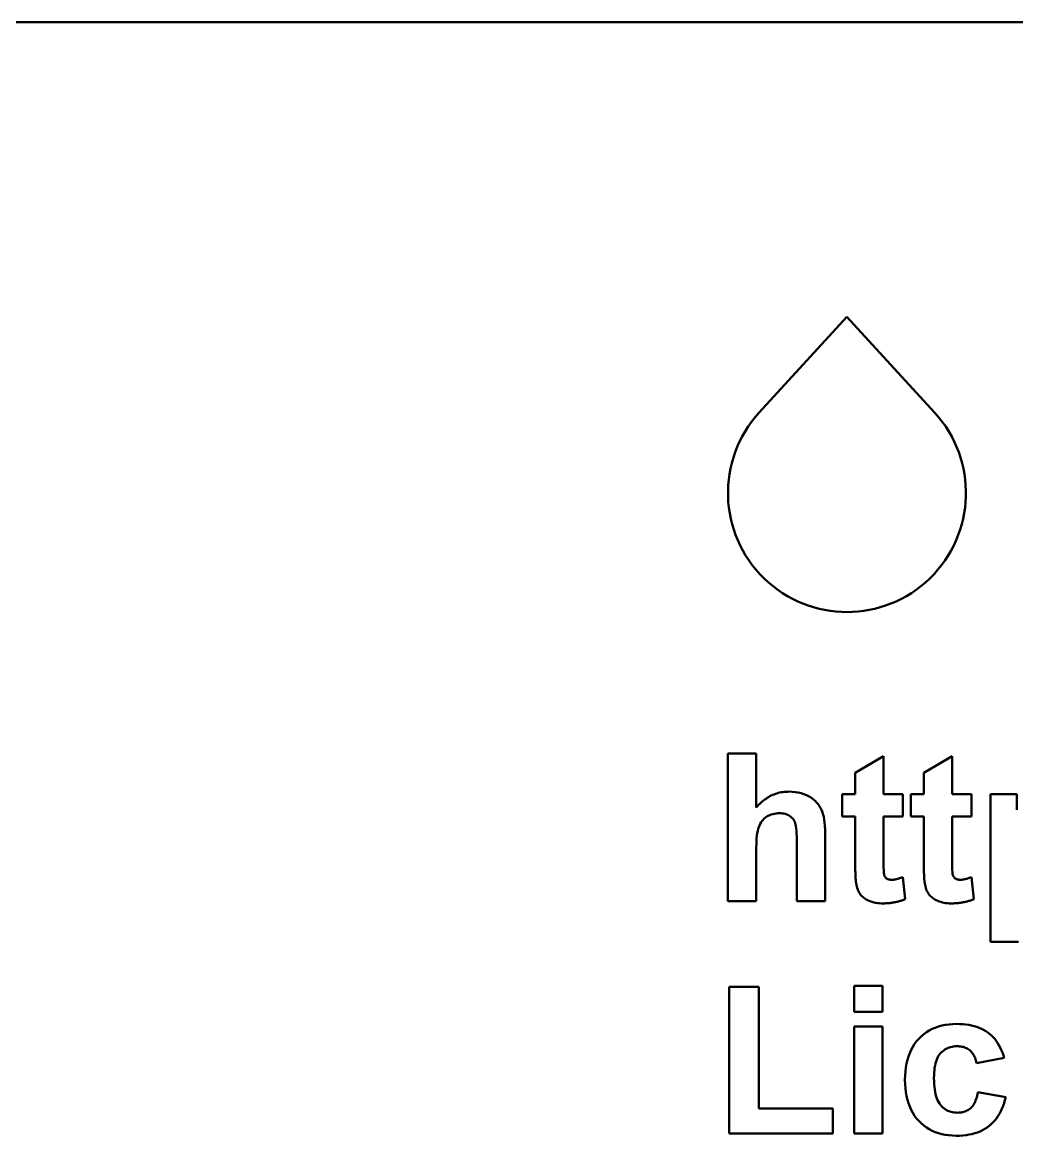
# Model space of a CAD drawing. Header units: millimetres. Extents: x -70 to 310, y -13 to 367.
# Drawn here: x -20.43 to 0.13, y 344.21 to 367.21 of the extents above; entities that cross this region are included whole.
import ezdxf

# ---------------------------------------------------------------- set-up
doc = ezdxf.new("R2010")
doc.units = ezdxf.units.MM
doc.layers.add('Visible (ISO)', color=7, linetype='Continuous', lineweight=50)

msp = doc.modelspace()

# ---------------------------------------------------------------- linework, layer by layer
at = {"layer": 'Visible (ISO)'}
for p, q in [((-49.588, 367.213), (288.755, 367.213)), ((-5.198, 359.151), (-3.384, 361.13)), ((-3.384, 361.13), (-1.571, 359.151)), ((-5.844, 352.11), (-5.258, 352.11)), ((-5.844, 349.06), (-5.844, 352.11)), ((-5.258, 352.11), (-5.258, 350.992)), ((-3.212, 351.711), (-2.627, 352.055)), ((-2.627, 352.055), (-2.627, 351.271)), ((-1.794, 351.711), (-1.208, 352.055)), ((-1.208, 352.055), (-1.208, 351.271)), ((-3.212, 351.271), (-3.212, 351.711)), ((-1.794, 351.271), (-1.794, 351.711)), ((-3.48, 351.271), (-3.212, 351.271)), ((-3.48, 350.806), (-3.48, 351.271)), ((-2.627, 351.271), (-2.227, 351.271)), ((-2.227, 351.271), (-2.227, 350.806)), ((-2.062, 351.271), (-1.794, 351.271)), ((-2.062, 350.806), (-2.062, 351.271)), ((-1.208, 351.271), (-0.809, 351.271)), ((-0.809, 351.271), (-0.809, 350.806)), ((-0.42, 348.219), (-0.42, 351.271)), ((-0.42, 351.271), (0.126, 351.271)), ((0.126, 351.271), (0.126, 350.946)), ((-3.212, 350.806), (-3.48, 350.806)), ((-3.212, 349.841), (-3.212, 350.806)), ((-2.627, 350.806), (-2.627, 349.916)), ((-2.227, 350.806), (-2.627, 350.806)), ((-1.794, 350.806), (-2.062, 350.806)), ((-1.794, 349.841), (-1.794, 350.806)), ((-1.208, 350.806), (-1.208, 349.916)), ((-0.809, 350.806), (-1.208, 350.806)), ((-3.833, 350.358), (-3.833, 349.06)), ((-5.258, 350.167), (-5.258, 349.06)), ((-4.419, 349.06), (-4.419, 350.227)), ((-2.227, 349.553), (-2.178, 349.1)), ((-0.809, 349.553), (-0.76, 349.1)), ((-5.258, 349.06), (-5.844, 349.06)), ((-3.833, 349.06), (-4.419, 349.06)), ((0.165, 348.219), (-0.42, 348.219)), ((-5.821, 347.285), (-5.205, 347.285)), ((-5.821, 344.261), (-5.821, 347.285)), ((-5.205, 347.285), (-5.205, 344.777)), ((-3.238, 347.311), (-2.652, 347.311)), ((-3.238, 346.769), (-3.238, 347.311)), ((-2.652, 347.311), (-2.652, 346.769)), ((-2.652, 346.769), (-3.238, 346.769)), ((-3.238, 346.471), (-2.652, 346.471)), ((-3.238, 344.261), (-3.238, 346.471)), ((-2.652, 346.471), (-2.652, 344.261)), ((-0.132, 345.818), (-0.709, 345.714)), ((-0.676, 345.109), (-0.102, 345.011)), ((-5.205, 344.777), (-3.673, 344.777)), ((-3.673, 344.777), (-3.673, 344.261)), ((-3.673, 344.261), (-5.821, 344.261)), ((-2.652, 344.261), (-3.238, 344.261))]:
    msp.add_line(p, q, dxfattribs=at)
at = {"layer": 'Visible (ISO)', "flags": 128}
for points in [[(-5.258, 350.992), (-5.234, 351.019), (-5.21, 351.045), (-5.185, 351.069), (-5.161, 351.092), (-5.135, 351.115), (-5.11, 351.136), (-5.084, 351.156), (-5.057, 351.174), (-5.03, 351.192), (-5.003, 351.208), (-4.976, 351.224), (-4.948, 351.238), (-4.919, 351.251), (-4.891, 351.263), (-4.862, 351.274), (-4.832, 351.284), (-4.803, 351.292), (-4.772, 351.299), (-4.742, 351.306), (-4.711, 351.311), (-4.68, 351.315), (-4.648, 351.318), (-4.616, 351.319), (-4.584, 351.32)], [(-4.584, 351.32), (-4.518, 351.318), (-4.453, 351.312), (-4.392, 351.301), (-4.332, 351.287), (-4.274, 351.268), (-4.219, 351.246), (-4.167, 351.22), (-4.119, 351.191), (-4.077, 351.16), (-4.038, 351.127), (-4.004, 351.092), (-3.975, 351.054), (-3.949, 351.014), (-3.926, 350.973), (-3.906, 350.931), (-3.889, 350.887), (-3.875, 350.842), (-3.863, 350.796), (-3.854, 350.745), (-3.846, 350.685), (-3.841, 350.616), (-3.836, 350.539), (-3.834, 350.452), (-3.833, 350.358)], [(-4.779, 350.874), (-4.815, 350.873), (-4.849, 350.869), (-4.883, 350.864), (-4.916, 350.856), (-4.948, 350.846), (-4.979, 350.834), (-5.009, 350.819), (-5.038, 350.803), (-5.066, 350.784), (-5.092, 350.763), (-5.116, 350.739), (-5.138, 350.714), (-5.158, 350.686), (-5.176, 350.656), (-5.192, 350.623), (-5.206, 350.589), (-5.218, 350.551), (-5.229, 350.509), (-5.238, 350.463), (-5.245, 350.412), (-5.251, 350.357), (-5.255, 350.298), (-5.257, 350.235), (-5.258, 350.167)], [(-4.419, 350.227), (-4.419, 350.311), (-4.421, 350.386), (-4.424, 350.453), (-4.427, 350.512), (-4.432, 350.564), (-4.438, 350.607), (-4.445, 350.643), (-4.453, 350.67), (-4.462, 350.693), (-4.473, 350.715), (-4.485, 350.735), (-4.499, 350.755), (-4.514, 350.772), (-4.531, 350.789), (-4.55, 350.805), (-4.57, 350.819), (-4.592, 350.832), (-4.614, 350.843), (-4.639, 350.852), (-4.664, 350.86), (-4.691, 350.866), (-4.719, 350.87), (-4.748, 350.873), (-4.779, 350.874)], [(-2.627, 349.916), (-2.626, 349.852), (-2.626, 349.795), (-2.625, 349.745), (-2.624, 349.702), (-2.622, 349.666), (-2.62, 349.638), (-2.618, 349.616), (-2.615, 349.601), (-2.612, 349.59), (-2.607, 349.579), (-2.602, 349.569), (-2.596, 349.56), (-2.589, 349.551), (-2.581, 349.542), (-2.572, 349.534), (-2.563, 349.527), (-2.552, 349.52), (-2.541, 349.514), (-2.53, 349.509), (-2.518, 349.505), (-2.505, 349.502), (-2.492, 349.499), (-2.478, 349.498), (-2.464, 349.497)], [(-1.208, 349.916), (-1.208, 349.852), (-1.208, 349.795), (-1.207, 349.745), (-1.206, 349.702), (-1.204, 349.666), (-1.202, 349.638), (-1.2, 349.616), (-1.197, 349.601), (-1.193, 349.59), (-1.189, 349.579), (-1.184, 349.569), (-1.178, 349.56), (-1.171, 349.551), (-1.163, 349.542), (-1.154, 349.534), (-1.145, 349.527), (-1.134, 349.52), (-1.123, 349.514), (-1.112, 349.509), (-1.099, 349.505), (-1.087, 349.502), (-1.074, 349.499), (-1.06, 349.498), (-1.046, 349.497)], [(-3.194, 349.43), (-3.195, 349.439), (-3.197, 349.448), (-3.198, 349.459), (-3.199, 349.47), (-3.201, 349.482), (-3.202, 349.494), (-3.203, 349.507), (-3.204, 349.521), (-3.205, 349.536), (-3.206, 349.551), (-3.207, 349.567), (-3.208, 349.584), (-3.208, 349.602), (-3.209, 349.62), (-3.21, 349.639), (-3.21, 349.658), (-3.211, 349.679), (-3.211, 349.7), (-3.212, 349.722), (-3.212, 349.744), (-3.212, 349.767), (-3.212, 349.791), (-3.212, 349.816), (-3.212, 349.841)], [(-1.776, 349.43), (-1.777, 349.439), (-1.779, 349.448), (-1.78, 349.459), (-1.781, 349.47), (-1.783, 349.482), (-1.784, 349.494), (-1.785, 349.507), (-1.786, 349.521), (-1.787, 349.536), (-1.788, 349.551), (-1.789, 349.567), (-1.79, 349.584), (-1.79, 349.602), (-1.791, 349.62), (-1.792, 349.639), (-1.792, 349.658), (-1.793, 349.679), (-1.793, 349.7), (-1.793, 349.722), (-1.794, 349.744), (-1.794, 349.767), (-1.794, 349.791), (-1.794, 349.816), (-1.794, 349.841)], [(-2.64, 349.012), (-2.679, 349.012), (-2.718, 349.015), (-2.755, 349.019), (-2.791, 349.025), (-2.826, 349.032), (-2.86, 349.042), (-2.893, 349.053), (-2.925, 349.065), (-2.956, 349.079), (-2.984, 349.094), (-3.011, 349.109), (-3.035, 349.126), (-3.057, 349.144), (-3.077, 349.162), (-3.095, 349.182), (-3.111, 349.202), (-3.125, 349.224), (-3.139, 349.248), (-3.151, 349.273), (-3.161, 349.301), (-3.171, 349.33), (-3.18, 349.362), (-3.187, 349.395), (-3.194, 349.43)], [(-2.464, 349.497), (-2.457, 349.498), (-2.45, 349.498), (-2.442, 349.498), (-2.435, 349.499), (-2.427, 349.5), (-2.418, 349.501), (-2.41, 349.502), (-2.401, 349.504), (-2.392, 349.505), (-2.383, 349.507), (-2.374, 349.509), (-2.364, 349.511), (-2.354, 349.514), (-2.344, 349.516), (-2.333, 349.519), (-2.322, 349.522), (-2.311, 349.525), (-2.3, 349.529), (-2.288, 349.532), (-2.277, 349.536), (-2.264, 349.54), (-2.252, 349.544), (-2.24, 349.549), (-2.227, 349.553)], [(-1.222, 349.012), (-1.261, 349.012), (-1.299, 349.015), (-1.337, 349.019), (-1.373, 349.025), (-1.408, 349.032), (-1.442, 349.042), (-1.475, 349.053), (-1.507, 349.065), (-1.538, 349.079), (-1.566, 349.094), (-1.593, 349.109), (-1.617, 349.126), (-1.639, 349.144), (-1.659, 349.162), (-1.677, 349.182), (-1.693, 349.202), (-1.707, 349.224), (-1.721, 349.248), (-1.733, 349.273), (-1.743, 349.301), (-1.753, 349.33), (-1.762, 349.362), (-1.769, 349.395), (-1.776, 349.43)], [(-1.046, 349.497), (-1.039, 349.498), (-1.032, 349.498), (-1.024, 349.498), (-1.017, 349.499), (-1.009, 349.5), (-1, 349.501), (-0.992, 349.502), (-0.983, 349.504), (-0.974, 349.505), (-0.965, 349.507), (-0.956, 349.509), (-0.946, 349.511), (-0.936, 349.514), (-0.925, 349.516), (-0.915, 349.519), (-0.904, 349.522), (-0.893, 349.525), (-0.882, 349.529), (-0.87, 349.532), (-0.858, 349.536), (-0.846, 349.54), (-0.834, 349.544), (-0.821, 349.549), (-0.809, 349.553)], [(-2.178, 349.1), (-2.195, 349.093), (-2.212, 349.086), (-2.23, 349.079), (-2.248, 349.073), (-2.265, 349.067), (-2.283, 349.061), (-2.302, 349.056), (-2.32, 349.051), (-2.339, 349.046), (-2.358, 349.042), (-2.377, 349.037), (-2.396, 349.034), (-2.415, 349.03), (-2.435, 349.027), (-2.454, 349.024), (-2.474, 349.021), (-2.494, 349.019), (-2.515, 349.017), (-2.535, 349.015), (-2.556, 349.014), (-2.577, 349.013), (-2.598, 349.012), (-2.619, 349.012), (-2.64, 349.012)], [(-0.76, 349.1), (-0.777, 349.093), (-0.794, 349.086), (-0.812, 349.079), (-0.829, 349.073), (-0.847, 349.067), (-0.865, 349.061), (-0.884, 349.056), (-0.902, 349.051), (-0.921, 349.046), (-0.94, 349.042), (-0.959, 349.037), (-0.978, 349.034), (-0.997, 349.03), (-1.017, 349.027), (-1.036, 349.024), (-1.056, 349.021), (-1.076, 349.019), (-1.097, 349.017), (-1.117, 349.015), (-1.138, 349.014), (-1.159, 349.013), (-1.18, 349.012), (-1.201, 349.012), (-1.222, 349.012)], [(-2.185, 345.365), (-2.183, 345.454), (-2.177, 345.54), (-2.167, 345.623), (-2.153, 345.702), (-2.135, 345.778), (-2.113, 345.851), (-2.087, 345.92), (-2.057, 345.986), (-2.023, 346.048), (-1.985, 346.107), (-1.943, 346.163), (-1.897, 346.216), (-1.847, 346.264), (-1.795, 346.309), (-1.74, 346.349), (-1.682, 346.385), (-1.621, 346.417), (-1.557, 346.444), (-1.491, 346.467), (-1.421, 346.486), (-1.349, 346.501), (-1.274, 346.512), (-1.196, 346.518), (-1.115, 346.52)], [(-1.115, 346.52), (-1.049, 346.519), (-0.985, 346.515), (-0.924, 346.509), (-0.864, 346.501), (-0.807, 346.49), (-0.753, 346.477), (-0.7, 346.461), (-0.651, 346.443), (-0.603, 346.423), (-0.558, 346.4), (-0.515, 346.375), (-0.474, 346.347), (-0.435, 346.317), (-0.398, 346.284), (-0.364, 346.249), (-0.33, 346.211), (-0.299, 346.171), (-0.27, 346.128), (-0.242, 346.083), (-0.217, 346.035), (-0.193, 345.985), (-0.171, 345.932), (-0.15, 345.876), (-0.132, 345.818)], [(-1.108, 346.06), (-1.144, 346.059), (-1.178, 346.056), (-1.211, 346.05), (-1.243, 346.043), (-1.274, 346.034), (-1.303, 346.022), (-1.331, 346.009), (-1.359, 345.993), (-1.384, 345.975), (-1.409, 345.955), (-1.433, 345.933), (-1.455, 345.909), (-1.476, 345.882), (-1.495, 345.853), (-1.512, 345.821), (-1.527, 345.786), (-1.541, 345.748), (-1.553, 345.707), (-1.562, 345.664), (-1.571, 345.617), (-1.577, 345.568), (-1.581, 345.517), (-1.584, 345.462), (-1.585, 345.404)], [(-0.709, 345.714), (-0.714, 345.742), (-0.72, 345.769), (-0.727, 345.794), (-0.736, 345.819), (-0.745, 345.842), (-0.755, 345.864), (-0.767, 345.885), (-0.779, 345.905), (-0.793, 345.924), (-0.808, 345.941), (-0.823, 345.958), (-0.84, 345.973), (-0.858, 345.987), (-0.876, 345.999), (-0.896, 346.011), (-0.916, 346.021), (-0.937, 346.03), (-0.959, 346.038), (-0.982, 346.045), (-1.005, 346.05), (-1.03, 346.054), (-1.055, 346.057), (-1.081, 346.059), (-1.108, 346.06)], [(-1.125, 344.212), (-1.204, 344.214), (-1.281, 344.22), (-1.354, 344.231), (-1.425, 344.246), (-1.494, 344.265), (-1.559, 344.288), (-1.622, 344.316), (-1.683, 344.348), (-1.74, 344.384), (-1.795, 344.424), (-1.847, 344.469), (-1.897, 344.517), (-1.943, 344.57), (-1.985, 344.626), (-2.023, 344.685), (-2.057, 344.747), (-2.087, 344.813), (-2.113, 344.882), (-2.135, 344.954), (-2.153, 345.03), (-2.167, 345.109), (-2.177, 345.191), (-2.183, 345.276), (-2.185, 345.365)], [(-1.585, 345.404), (-1.584, 345.34), (-1.581, 345.28), (-1.577, 345.222), (-1.57, 345.168), (-1.562, 345.117), (-1.552, 345.069), (-1.54, 345.025), (-1.526, 344.983), (-1.511, 344.945), (-1.493, 344.91), (-1.474, 344.878), (-1.453, 344.85), (-1.43, 344.824), (-1.406, 344.801), (-1.381, 344.779), (-1.354, 344.76), (-1.327, 344.743), (-1.298, 344.729), (-1.268, 344.716), (-1.237, 344.706), (-1.204, 344.698), (-1.17, 344.693), (-1.135, 344.689), (-1.099, 344.688)], [(-1.099, 344.688), (-1.072, 344.689), (-1.045, 344.691), (-1.019, 344.694), (-0.994, 344.699), (-0.97, 344.705), (-0.947, 344.712), (-0.925, 344.721), (-0.903, 344.731), (-0.883, 344.742), (-0.863, 344.755), (-0.844, 344.768), (-0.826, 344.784), (-0.809, 344.8), (-0.792, 344.819), (-0.777, 344.84), (-0.762, 344.862), (-0.749, 344.886), (-0.736, 344.913), (-0.724, 344.941), (-0.712, 344.971), (-0.702, 345.002), (-0.693, 345.036), (-0.684, 345.072), (-0.676, 345.109)], [(-0.102, 345.011), (-0.118, 344.947), (-0.136, 344.885), (-0.156, 344.826), (-0.179, 344.769), (-0.204, 344.716), (-0.232, 344.665), (-0.262, 344.616), (-0.294, 344.57), (-0.328, 344.527), (-0.365, 344.487), (-0.404, 344.449), (-0.445, 344.414), (-0.488, 344.382), (-0.534, 344.352), (-0.583, 344.326), (-0.633, 344.302), (-0.687, 344.281), (-0.742, 344.262), (-0.8, 344.247), (-0.86, 344.234), (-0.923, 344.224), (-0.988, 344.217), (-1.055, 344.213), (-1.125, 344.212)]]:
    msp.add_lwpolyline(points, dxfattribs=at)
at = {"layer": 'Visible (ISO)'}
msp.add_arc((-3.384, 357.489), 2.459, 137.5, 42.5, dxfattribs=at)

doc.saveas('drawing.dxf')
